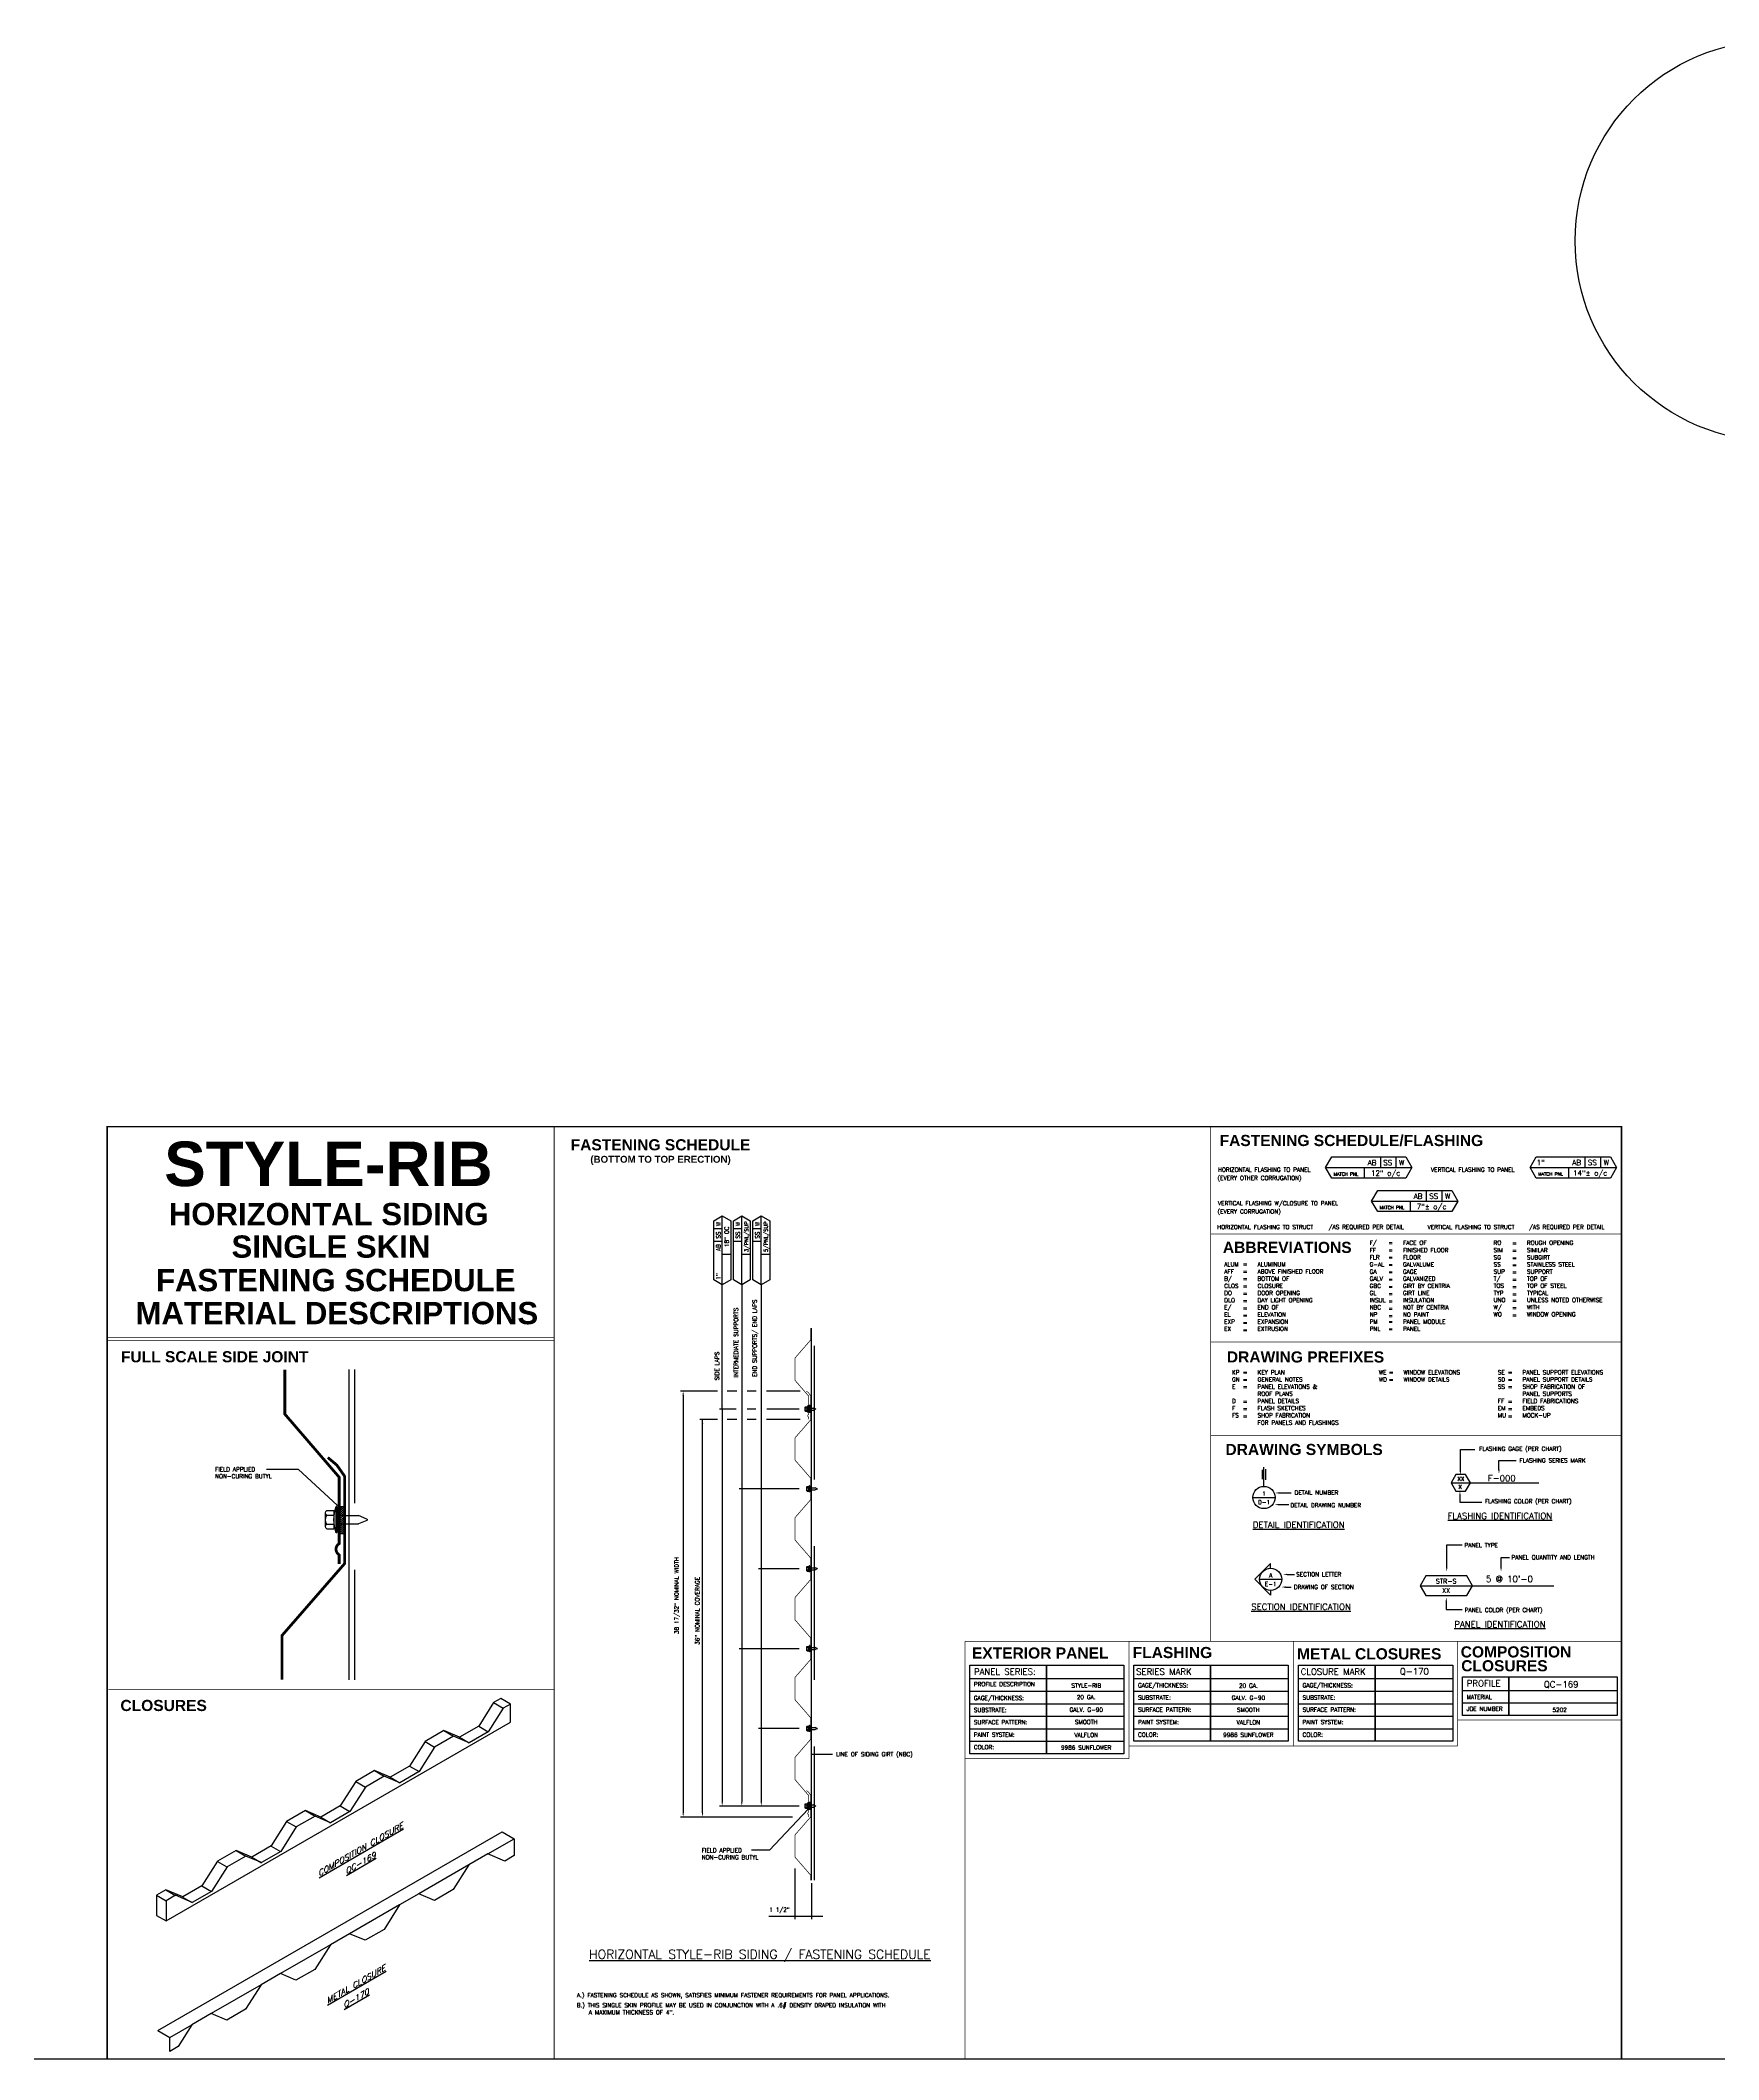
# Model space of a CAD drawing. Header units: inches. Extents: x 0 to 10293, y 0 to 4182.
# Drawn here: x 438 to 588.7, y -0.1 to 181.3 of the extents above; entities that cross this region are included whole.
import ezdxf
from ezdxf.enums import TextEntityAlignment as Align

# ---------------------------------------------------------------- set-up
doc = ezdxf.new("R2010")
doc.units = ezdxf.units.IN
doc.header["$LTSCALE"] = 48
doc.header["$MEASUREMENT"] = 0
doc.linetypes.add('HIDDEN', pattern=[0.375, 0.25, -0.125])
doc.linetypes.add('HIDDEN2', pattern=[0.1875, 0.125, -0.0625])
doc.layers.add('FAST', color=1, linetype='Continuous')
doc.styles.add('COMPLEX', font='complex')
doc.styles.add('LEROY', font='simplex.shx', dxfattribs={"height": 0.375})
doc.styles.add('SIMPLEX', font='SIMPLEX.SHX')
doc.styles.add('TITLE', font='sasb____.pfb', dxfattribs={"height": 2})
doc.dimstyles.new('CENTRIA', dxfattribs={"dimscale": 4, "dimtxt": 0.09375, "dimasz": 0.0938, "dimexe": 0.18, "dimexo": 0.0625, "dimgap": 0.0625, "dimtad": 3, "dimdec": 4, "dimzin": 1, "dimdsep": 46, "dimlunit": 4, "dimtxsty": 'SIMPLEX', "dimcen": 0.09, "dimclrt": 2, "dimadec": 0, "dimazin": 0, "dimtfac": 1, "dimtdec": 4, "dimtmove": 0, "dimatfit": 3, "dimfxl": 0, "dimtolj": 1, "dimtzin": 0, "dimarcsym": 0})

# ---------------------------------------------------------------- blocks, each defined once
blk = doc.blocks.new('AHW-6')
at = {"layer": 'FAST'}
for p, q in [((-0.275, 0.153), (-0.275, -0.153)), ((-0.246, 0.204), (-0.085, 0.204)), ((-0.246, 0.102), (-0.085, 0.102)), ((-0.246, -0.102), (-0.085, -0.102)), ((-0.246, -0.205), (-0.085, -0.205))]:
    blk.add_line(p, q, dxfattribs=at)
at = {"layer": 'FAST', "linetype": 'Continuous'}
for p, q in [((-0.085, -0.205), (-0.085, 0.204)), ((-0.037, 0.295), (-0.037, -0.295)), ((-0.016, 0.295), (-0.037, 0.295)), ((-0.016, 0.295), (-0.016, -0.295)), ((0, 0.276), (-0.016, 0.276)), ((0, 0.276), (0, -0.276)), ((-0.016, -0.295), (-0.037, -0.295)), ((0, -0.276), (-0.016, -0.276))]:
    blk.add_line(p, q, dxfattribs=at)
at = {"layer": 'FAST', "linetype": 'HIDDEN2'}
for p, q in [((0, 0.092), (0.468, 0.092)), ((0.655, 0.015), (0.468, 0.092)), ((0, -0.093), (0.468, -0.093)), ((0.655, -0.015), (0.468, -0.093))]:
    blk.add_line(p, q, dxfattribs=at)
at = {"layer": 'FAST'}
for centre, radius, start, end in [((-0.214, 0.153), 0.0604, 122.1802, 237.8198), ((-0.075, 0), 0.199, 149.1274, 210.8726), ((0.847, 0), 0.931, 161.5122, 198.4878), ((-0.214, -0.153), 0.0604, 122.1802, 237.8198)]:
    blk.add_arc(centre, radius, start, end, dxfattribs=at)
at = {"layer": 'FAST', "linetype": 'HIDDEN2'}
blk.add_arc((0.649, 0), 0.016, 292.5, 67.5, dxfattribs=at)
blk = doc.blocks.new('PNL_AT')
for p, q in [((0, -0.31), (13.85, -0.31)), ((0, -8.28), (0, -0.31)), ((0, -1.53), (13.85, -1.53)), ((6.86, -0.31), (6.86, -8.28)), ((6.89, -0.31), (6.89, -8.28)), ((13.85, -0.31), (13.85, -8.28)), ((0, -2.65), (13.85, -2.65)), ((0, -3.78), (13.85, -3.78)), ((0, -4.9), (13.85, -4.9)), ((0, -6.03), (13.85, -6.03)), ((0, -7.15), (13.85, -7.15)), ((13.85, -8.28), (0, -8.28))]:
    blk.add_line(p, q)
at = {"style": 'LEROY'}
for s, height, p in [('PANEL SERIES:', 0.5625, (0.38, -1.19)), ('GAGE/THICKNESS:', 0.375, (0.37, -3.45)), ('PROFILE DESCRIPTION', 0.375, (0.37, -2.21)), ('SUBSTRATE:', 0.375, (0.37, -4.54)), ('SURFACE PATTERN:', 0.375, (0.37, -5.63)), ('PAINT SYSTEM:', 0.375, (0.37, -6.75)), ('COLOR:', 0.375, (0.37, -7.87))]:
    blk.add_text(s, height=height, dxfattribs=at).set_placement(p)
for tag, height, p in [('PANEL_SERIES', 0.562, (10.49, -1.25)), ('GAGE_THICKNESS', 0.375, (10.46, -3.38)), ('PROFILE', 0.375, (10.46, -2.34)), ('SUBSTRATE', 0.375, (10.46, -4.51)), ('PATTERN', 0.375, (10.46, -5.62)), ('PAINT', 0.375, (10.46, -6.78)), ('COLOR', 0.375, (10.46, -7.91))]:
    blk.add_attdef(tag, text='', height=height, dxfattribs=at).set_placement(p, align=Align.CENTER)
blk = doc.blocks.new('DET')
blk.add_line((-0.25, 0), (0.25, 0))
blk.add_circle((0, 0), 0.25)
at = {"style": 'COMPLEX'}
for tag, p in [('DT', (0.002, 0.041)), ('DWG', (0.002, -0.154))]:
    blk.add_attdef(tag, text='', height=0.125, dxfattribs=at).set_placement(p, align=Align.CENTER)
blk = doc.blocks.new('TEST1')
blk.add_line((-4.69, 0), (7.32, 0))
blk.add_lwpolyline([(-4.18, 0.88), (-4.69, 0), (-4.18, -0.88), (-0.51, -0.88), (0, 0), (-0.51, 0.88)], close=True)
at = {"style": 'LEROY'}
for tag, p in [('PROFILE', (-2.35, 0.19)), ('COLOR', (-2.35, -0.65))]:
    blk.add_attdef(tag, text='', height=0.422, dxfattribs=at).set_placement(p, align=Align.CENTER)

msp = doc.modelspace()

# ---------------------------------------------------------------- hatches: boundary and pattern name
h = msp.add_hatch()
h.set_pattern_fill('ANSI31', color=256, scale=0.625, angle=90, style=0)
h.set_pattern_definition([(45, (427.48731, -14.72108), (0.05524272, -0.05524272), [])])
h.paths.add_polyline_path([(507.17411, 58.28646), (507.17411, 58.06497), (506.98661, 58.06497), (506.98661, 58.28646)])
h.paths.add_polyline_path([(507.17411, 58.47146), (507.17411, 58.28646), (506.98661, 58.28646), (506.98661, 58.47146)])
h.paths.add_polyline_path([(507.17411, 58.68438), (507.17411, 58.47146), (506.98661, 58.47146), (506.98661, 58.68438)])
h = msp.add_hatch()
h.set_pattern_fill('ANSI31', color=256, angle=90, style=0)
h.set_pattern_definition([(45, (402.65867, 23.92832), (0.08838835, -0.08838835), [])])
h.paths.add_polyline_path([(464.82949, 48.06974), (465.32949, 48.06974), (465.32949, 48.80974), (464.82949, 48.80974)])
h.paths.add_polyline_path([(465.32949, 48.06974), (464.82949, 48.06974), (464.82949, 47.17745), (465.32949, 47.17745)])
h.paths.add_polyline_path([(464.82949, 48.80974), (465.32949, 48.80974), (465.32949, 49.59862), (464.82949, 49.59862)])
h = msp.add_hatch()
h.set_pattern_fill('ANSI31', color=256, scale=0.625, angle=90, style=0)
h.set_pattern_definition([(45, (427.49039, -50.38071), (0.05524272, -0.05524272), [])])
h.paths.add_polyline_path([(506.9897, 22.62683), (506.9897, 22.40535), (507.1772, 22.40535), (507.1772, 22.62683)])
h.paths.add_polyline_path([(507.1772, 22.62683), (507.1772, 22.81183), (506.9897, 22.81183), (506.9897, 22.62683)])
h.paths.add_polyline_path([(506.9897, 22.81183), (507.1772, 22.81183), (507.1772, 23.02476), (506.9897, 23.02476)])

# ---------------------------------------------------------------- linework, layer by layer
for p, q in [((553.42999, 80.07243), (561.1783, 80.07243)), ((556.88214, 80.07243), (556.88214, 79.12243)), ((558.3441, 81.02243), (558.3441, 80.07243)), ((559.73644, 81.02243), (559.73644, 80.07243)), ((571.80165, 80.07923), (579.54996, 80.07923)), ((575.25379, 80.07923), (575.25379, 79.12923)), ((576.71576, 81.02923), (576.71576, 80.07923)), ((578.1081, 81.02923), (578.1081, 80.07923)), ((562.47046, 78.01307), (562.47046, 77.06307)), ((563.8628, 78.01307), (563.8628, 77.06307)), ((557.55635, 77.06307), (565.30466, 77.06307)), ((561.0085, 77.06307), (561.0085, 76.11307)), ((498.47579, 74.58741), (499.23579, 74.58741)), ((499.23579, 69.54225), (499.23579, 75.7409)), ((500.23411, 74.58741), (500.99411, 74.58741)), ((500.99411, 69.54225), (500.99411, 75.7409)), ((501.98411, 74.58741), (502.74411, 74.58741)), ((502.74411, 69.54225), (502.74411, 75.7409)), ((498.47579, 73.47353), (499.23579, 73.47353)), ((500.23411, 73.47353), (500.99411, 73.47353)), ((501.98411, 73.47353), (502.74411, 73.47353)), ((499.23579, 72.30397), (499.99579, 72.30397)), ((500.99411, 72.30397), (501.75411, 72.30397)), ((502.74411, 72.30397), (503.50411, 72.30397)), ((500.99411, 69.54225), (500.99411, 23.08927)), ((502.74411, 69.54225), (502.74411, 23.08927)), ((498.81319, 59.99316), (495.47728, 59.99316)), ((500.54932, 59.99316), (499.68769, 59.99316)), ((502.2726, 59.99316), (501.48812, 59.99316)), ((506.23443, 59.99316), (503.21139, 59.99316)), ((495.72728, 59.61816), (495.72728, 22.09934)), ((500.48502, 58.37893), (498.98579, 58.37893)), ((499.23579, 58.37893), (499.23579, 23.08927)), ((502.25974, 58.37893), (501.48812, 58.37893)), ((506.13349, 58.37893), (503.23711, 58.37893)), ((507.17411, 58.68438), (506.98661, 58.68438)), ((507.17411, 58.06497), (506.98661, 58.06497)), ((498.81319, 57.44586), (497.2202, 57.44586)), ((497.4702, 22.09934), (497.4702, 57.44586)), ((500.54932, 57.44586), (499.68769, 57.44586)), ((502.2726, 57.44586), (501.48812, 57.44586)), ((506.23443, 57.44586), (503.21139, 57.44586)), ((547.75127, 52.08408), (547.75127, 52.9328)), ((547.88713, 51.43495), (547.88713, 53.17044)), ((548.05695, 52.01618), (548.05695, 52.96675)), ((506.13349, 51.20276), (500.74411, 51.20276)), ((564.69403, 51.75724), (572.58098, 51.75724)), ((465.32949, 49.59862), (464.82949, 49.59862)), ((465.32949, 47.17745), (464.82949, 47.17745)), ((506.13349, 44.02659), (502.50243, 44.02659)), ((547.07583, 43.08369), (548.49004, 44.4979)), ((548.49004, 44.08369), (548.49004, 44.4979)), ((547.07583, 43.08369), (548.49004, 41.66948)), ((548.49004, 42.08369), (548.49004, 41.66948)), ((506.13349, 36.85043), (500.74411, 36.85043)), ((543.06987, 35.37803), (543.06987, 28.53575)), ((543.10187, 35.37803), (543.10187, 28.53575)), ((557.85231, 35.37803), (557.85231, 28.53575)), ((557.88431, 35.37803), (557.88431, 28.53575)), ((536.21052, 34.16075), (550.06298, 34.16075)), ((536.21052, 33.03575), (550.06298, 33.03575)), ((550.99296, 34.16075), (564.84542, 34.16075)), ((550.99296, 33.03575), (564.84542, 33.03575)), ((565.72384, 33.10824), (579.61477, 33.10824)), ((569.83813, 34.32552), (569.83813, 30.85824)), ((569.87013, 34.32552), (569.87013, 30.85824)), ((478.69818, 32.0066), (479.56421, 31.5066)), ((536.21052, 31.91075), (550.06298, 31.91075)), ((550.99296, 31.91075), (564.84542, 31.91075)), ((565.72384, 31.98324), (579.61477, 31.98324)), ((474.235, 29.49161), (475.10103, 28.99161)), ((477.3618, 29.89687), (478.22783, 29.39687)), ((506.13349, 29.67426), (502.50243, 29.67426)), ((536.21052, 30.78575), (550.06298, 30.78575)), ((536.21052, 29.66075), (550.06298, 29.66075)), ((550.99296, 30.78575), (564.84542, 30.78575)), ((550.99296, 29.66075), (564.84542, 29.66075)), ((472.54181, 28.51405), (473.40783, 28.01405)), ((475.62975, 28.89687), (476.49578, 28.39687)), ((468.02026, 25.90353), (468.88629, 25.40353)), ((471.14706, 26.30879), (472.01309, 25.80879)), ((466.32707, 24.92597), (467.19309, 24.42597)), ((469.41501, 25.30879), (470.28103, 24.80879)), ((461.80552, 22.31545), (462.67155, 21.81545)), ((464.93232, 22.72071), (465.79834, 22.22071)), ((506.13349, 22.71427), (498.98579, 22.71427)), ((507.1772, 23.02476), (506.9897, 23.02476)), ((507.1772, 22.40535), (506.9897, 22.40535)), ((448.54613, 2.55243), (479.47497, 20.4092)), ((460.11232, 21.33788), (460.97835, 20.83788)), ((463.20027, 21.72071), (464.06629, 21.22071)), ((479.47497, 20.4092), (480.5575, 19.7842)), ((505.54902, 21.72434), (495.47728, 21.72434)), ((455.58456, 18.71753), (456.45058, 18.21753)), ((458.71136, 19.12279), (459.57738, 18.62279)), ((453.89136, 17.73997), (454.75739, 17.23997)), ((456.97931, 18.12279), (457.84533, 17.62279)), ((476.47066, 17.42466), (471.98797, 14.83658)), ((505.76988, 17.10301), (505.76988, 12.55711)), ((448.41599, 14.70866), (449.28202, 14.20866)), ((449.25789, 15.18849), (450.12392, 14.68849)), ((450.77327, 14.53973), (451.63929, 14.03973)), ((452.49662, 15.53471), (453.36264, 15.03471)), ((507.26363, 15.79983), (507.26363, 12.55711)), ((470.25592, 13.83658), (465.77323, 11.2485)), ((507.26363, 12.80711), (503.43184, 12.80711)), ((508.28288, 12.80711), (507.26363, 12.80711)), ((464.04118, 10.2485), (459.55849, 7.66042)), ((457.82644, 6.66042), (453.34375, 4.07233)), ((448.54613, 2.55243), (449.62867, 1.92743)), ((449.62867, 1.92743), (451.6117, 3.07233))]:
    msp.add_line(p, q)
at = {"linetype": 'Continuous'}
for p, q in [((507.26363, 16.04983), (507.26363, 65.63167)), ((465.70449, 61.92738), (465.70449, 34.05754)), ((565.52649, 52.81961), (565.52649, 54.74418)), ((565.52649, 54.74418), (566.84112, 54.74418)), ((568.99566, 53.75865), (570.5294, 53.75865)), ((568.99566, 52.92911), (568.99566, 53.75865)), ((549.2603, 50.84234), (550.34575, 50.84234)), ((549.21312, 49.78993), (550.12874, 49.78993)), ((565.48997, 50.64606), (565.48997, 49.99902)), ((565.48997, 49.99902), (567.46192, 49.99902)), ((564.30234, 46.17916), (565.68828, 46.17916)), ((564.30234, 44.13413), (564.30234, 46.17916)), ((569.18407, 44.14154), (569.18407, 45.03334)), ((569.18407, 45.03334), (569.94741, 45.03334)), ((549.82467, 42.38859), (550.33921, 42.38859)), ((549.967, 43.52668), (550.62386, 43.52668)), ((564.26275, 41.07796), (564.26275, 40.38429)), ((564.26275, 40.38429), (565.70148, 40.38429))]:
    msp.add_line(p, q, dxfattribs=at)
at = {"linetype": 'HIDDEN'}
for p, q in [((507.51363, 16.04983), (507.51363, 65.63167)), ((466.20449, 61.92738), (466.20449, 34.05754))]:
    msp.add_line(p, q, dxfattribs=at)
for points, const_width in [([(444, 0), (444, 83.752), (580, 83.752), (580, 0)], 0.128), ([(484.1414, 83.752), (484.1414, 0)], 0.0625), ([(543.11351, 83.752), (543.11351, 37.51193)], 0.0625), ([(543.11351, 74.0917), (580, 74.0917)], 0.0625), ([(506.9897, 57.44586), (506.9897, 57.65053), (506.96446, 57.66977), (506.94349, 57.69748), (506.92926, 57.72594), (506.92027, 57.75889), (506.92027, 57.79558), (506.92776, 57.82628), (506.94349, 57.85699), (506.96147, 57.8802), (506.9897, 57.90207), (506.9897, 59.55241), (505.76988, 60.96201), (505.76988, 62.96201), (507.16988, 64.57253), (507.16988, 65.63167)], 0.0625), ([(484.1414, 64.82755), (444, 64.82755)], 0.0625), ([(484.1414, 64.51512), (444, 64.51512)], 0.0625), ([(543.11351, 64.39817), (580, 64.39817)], 0.0625), ([(464.82949, 44.45978), (464.82949, 45.27847), (464.72855, 45.35545), (464.64465, 45.46628), (464.58772, 45.5801), (464.55177, 45.7119), (464.55177, 45.85868), (464.58173, 45.98149), (464.64465, 46.10431), (464.71656, 46.19716), (464.82949, 46.28464), (464.82949, 52.25814), (459.95022, 57.92738), (459.95022, 61.92738)], 0.25), ([(506.9897, 21.72434), (506.9897, 21.92901), (506.96446, 21.94825), (506.94349, 21.97596), (506.92926, 22.00442), (506.92027, 22.03737), (506.92027, 22.07406), (506.92776, 22.10477), (506.94349, 22.13547), (506.96147, 22.15868), (506.9897, 22.18055), (506.9897, 23.67393), (505.76988, 25.09124), (505.76988, 27.09124), (507.16988, 28.70175), (507.16988, 30.65689), (505.76988, 32.2674), (505.76988, 34.2674), (507.16988, 35.87792), (507.16988, 37.83305), (505.76988, 39.44357), (505.76988, 41.44357), (507.16988, 43.05408), (507.16988, 45.00922), (505.76988, 46.61973), (505.76988, 48.61973), (507.16988, 50.23025), (507.16988, 52.18538), (505.76988, 53.7959), (505.76988, 55.78585), (507.1772, 57.40204), (507.1772, 59.57121), (507.00142, 59.82224), (506.79773, 59.99316)], 0.0625), ([(543.11351, 55.99538), (580, 55.99538)], 0.0625), ([(459.70022, 34.05754), (459.70022, 38.03744), (465.32949, 44.50222), (465.32949, 52.33682), (464.62639, 53.34095), (463.8116, 54.02464)], 0.25), ([(521.02788, 37.51193), (580, 37.51193)], 0.0625), ([(521.02788, 37.51193), (521.02788, 0)], 0.0625), ([(535.77907, 37.51193), (535.77907, 26.97325)], 0.0625), ([(550.53026, 37.51193), (550.53026, 28.09825)], 0.0625), ([(565.2924, 37.51193), (565.2924, 28.09825)], 0.0625), ([(484.1414, 33.18861), (444.11143, 33.18861)], 0.0625), ([(565.27736, 30.44736), (580.02328, 30.44736)], 0.0625), ([(535.77907, 28.09825), (550.56577, 28.09825)], 0.0625), ([(550.56151, 28.09825), (565.2924, 28.09825)], 0.0625), ([(521.02788, 26.97325), (535.77907, 26.97325)], 0.0625), ([(507.16988, 16.04983), (507.16988, 16.51829), (505.76988, 18.1288), (505.76988, 20.11875), (507.1772, 21.73495), (507.1772, 23.6936), (507.00142, 23.94463), (506.79773, 24.11555)], 0.0625), ([(580, 0), (444, 0)], 0.128)]:
    msp.add_lwpolyline(points, dxfattribs=dict(const_width=const_width))
for points in [[(561.1783, 80.07243), (560.62982, 79.12243), (553.97847, 79.12243), (553.42999, 80.07243), (553.97847, 81.02243), (560.62982, 81.02243)], [(579.54996, 80.07923), (579.00147, 79.12923), (572.35013, 79.12923), (571.80165, 80.07923), (572.35013, 81.02923), (579.00147, 81.02923)], [(565.30466, 77.06307), (564.75618, 76.11307), (558.10483, 76.11307), (557.55635, 77.06307), (558.10483, 78.01307), (564.75618, 78.01307)], [(499.23579, 75.7409), (499.99579, 75.30211), (499.99579, 69.98103), (499.23579, 69.54225), (498.47579, 69.98103), (498.47579, 75.30211)], [(500.99411, 75.7409), (501.75411, 75.30211), (501.75411, 69.98103), (500.99411, 69.54225), (500.23411, 69.98103), (500.23411, 75.30211)], [(502.74411, 75.7409), (503.50411, 75.30211), (503.50411, 69.98103), (502.74411, 69.54225), (501.98411, 69.98103), (501.98411, 75.30211)], [(565.12704, 52.50724), (564.69403, 51.75724), (565.12704, 51.00724), (565.99307, 51.00724), (566.42608, 51.75724), (565.99307, 52.50724)], [(550.06298, 28.53575), (536.21052, 28.53575), (536.21052, 35.37803), (550.06298, 35.37803)], [(564.84542, 28.53575), (550.99296, 28.53575), (550.99296, 35.37803), (564.84542, 35.37803)], [(565.72384, 30.85824), (565.72384, 34.32552), (579.61477, 34.32552), (579.61477, 30.85824)], [(448.41599, 14.70866), (448.41599, 12.89633), (449.28202, 12.39633), (480.21086, 30.2531), (480.21086, 31.87995), (479.34483, 32.37995), (478.69818, 32.0066), (477.3618, 29.89687), (475.62975, 28.89687), (474.235, 29.49161), (472.54181, 28.51405), (471.14706, 26.30879), (469.41501, 25.30879), (468.02026, 25.90353), (466.32707, 24.92597), (464.93232, 22.72071), (463.20027, 21.72071), (461.80552, 22.31545), (460.11232, 21.33788), (458.71758, 19.13262), (456.98553, 18.13262), (455.59078, 18.72737), (453.89758, 17.7498), (452.50284, 15.54454), (450.77949, 14.54957), (449.26411, 15.19832)]]:
    msp.add_lwpolyline(points, close=True)
for points in [[(480.21086, 31.87995), (479.56421, 31.5066), (478.22783, 29.39687), (476.49578, 28.39687), (475.10103, 28.99161), (473.40783, 28.01405), (472.01309, 25.80879), (470.28103, 24.80879), (468.88629, 25.40353), (467.19309, 24.42597), (465.79834, 22.22071), (464.06629, 21.22071), (462.67155, 21.81545), (460.97835, 20.83788), (459.5836, 18.63262), (457.85155, 17.63262), (456.4568, 18.22737), (454.76361, 17.2498), (453.36886, 15.04454), (451.64551, 14.04957), (450.13014, 14.69832), (449.28202, 14.20866), (449.28202, 12.39633)], [(478.19401, 18.41964), (480.5575, 19.7842), (480.5575, 18.26054), (479.70938, 17.77088), (478.19401, 18.41964), (476.47066, 17.42466), (475.07592, 15.21941), (473.38272, 14.24184), (471.98797, 14.83658), (470.25592, 13.83658), (468.86117, 11.63132), (467.16798, 10.65376), (465.77323, 11.2485), (464.04118, 10.2485), (462.64643, 8.04324), (460.95324, 7.06567), (459.55849, 7.66042), (457.82644, 6.66042), (456.43169, 4.45516), (454.7385, 3.47759), (453.34375, 4.07233), (451.6117, 3.07233), (450.36337, 1.10161), (449.62867, 0.67743), (449.62867, 1.92743)]]:
    msp.add_lwpolyline(points)
at = {"linetype": 'Continuous'}
msp.add_circle((593.84919, 163.31725), 18.0144, dxfattribs=at)
for points in [[(495.66478, 59.61816), (495.78978, 59.61816), (495.72728, 59.99316)], [(497.4077, 57.07086), (497.5327, 57.07086), (497.4702, 57.44586)], [(500.93161, 51.57776), (501.05661, 51.57776), (500.99411, 51.20276)], [(502.68161, 51.57776), (502.80661, 51.57776), (502.74411, 51.20276)], [(502.68161, 44.40159), (502.80661, 44.40159), (502.74411, 44.02659)], [(500.93161, 37.22543), (501.05661, 37.22543), (500.99411, 36.85043)], [(502.68161, 37.22543), (502.80661, 37.22543), (502.74411, 36.85043)], [(502.68161, 30.04926), (502.80661, 30.04926), (502.74411, 29.67426)], [(495.66478, 22.09934), (495.78978, 22.09934), (495.72728, 21.72434)], [(497.4077, 22.09934), (497.5327, 22.09934), (497.4702, 21.72434)], [(499.17329, 23.08927), (499.29829, 23.08927), (499.23579, 22.71427)], [(500.93161, 23.08927), (501.05661, 23.08927), (500.99411, 22.71427)], [(502.68161, 23.08927), (502.80661, 23.08927), (502.74411, 22.71427)], [(505.39488, 12.74461), (505.39488, 12.86961), (505.76988, 12.80711)], [(507.63863, 12.74461), (507.63863, 12.86961), (507.26363, 12.80711)]]:
    msp.add_solid(points)
for points in [[(565.58899, 52.81961), (565.46399, 52.81961), (565.52649, 52.44461)], [(569.05816, 52.92911), (568.93316, 52.92911), (568.99566, 52.55411)], [(549.2603, 50.77984), (549.2603, 50.90484), (548.8853, 50.84234)], [(565.42747, 50.64606), (565.55247, 50.64606), (565.48997, 51.02106)], [(549.21312, 49.72743), (549.21312, 49.85243), (548.83812, 49.78993)], [(549.967, 43.46418), (549.967, 43.58918), (549.592, 43.52668)], [(564.36484, 44.13413), (564.23984, 44.13413), (564.30234, 43.75913)], [(569.24657, 44.14154), (569.12157, 44.14154), (569.18407, 43.76654)], [(549.82467, 42.32609), (549.82467, 42.45109), (549.44967, 42.38859)], [(564.20025, 41.07796), (564.32525, 41.07796), (564.26275, 41.45296)]]:
    msp.add_solid(points, dxfattribs=at)
at = {"layer": 'Defpoints'}
msp.add_line((0, 0), (10200, 0), dxfattribs=at)

# ---------------------------------------------------------------- block references
at = {"xscale": -1, "rotation": 180}
for p in [(506.95463, 58.37893), (507.10373, 51.20778), (507.10373, 44.03162), (507.10373, 36.85545), (507.10373, 29.67929), (506.95664, 22.7193)]:
    msp.add_blockref('AHW-6', p, dxfattribs=at)
ref = msp.add_blockref('DET', (547.88713, 50.43495), dxfattribs=dict(xscale=4, yscale=4, zscale=4))
ref.add_attrib('DT', '1', dxfattribs={"height": 0.375, "style": 'LEROY'}).set_placement((547.89671, 50.59831), align=Align.CENTER)
ref.add_attrib('DWG', 'D-1', dxfattribs={"height": 0.375, "style": 'LEROY'}).set_placement((547.89671, 49.82086), align=Align.CENTER)
at = {"xscale": -4, "yscale": 4, "zscale": 4, "rotation": 180}
msp.add_blockref('AHW-6', (464.69724, 48.43962), dxfattribs=at)
ref = msp.add_blockref('DET', (548.49004, 43.08369), dxfattribs=dict(xscale=4, yscale=4, zscale=4))
ref.add_attrib('DT', 'A', dxfattribs={"height": 0.375, "style": 'LEROY'}).set_placement((548.49963, 43.24705), align=Align.CENTER)
ref.add_attrib('DWG', 'E-1', dxfattribs={"height": 0.375, "style": 'LEROY'}).set_placement((548.49963, 42.46959), align=Align.CENTER)
for name, p, values in [('TEST1', (566.60488, 42.50967), {'PROFILE': 'STR-S', 'COLOR': 'XX'}), ('PNL_AT', (521.46482, 35.69053), {'PROFILE': 'STYLE-RIB', 'GAGE_THICKNESS': '20 GA.', 'SUBSTRATE': 'GALV. G-90', 'PATTERN': 'SMOOTH', 'PAINT': 'VALFLON', 'COLOR': '9986 SUNFLOWER'})]:
    msp.add_blockref(name, p).add_auto_attribs(values)

# ---------------------------------------------------------------- texts
for s, height, style, p in [('STYLE-RIB', 4, 'TITLE', (449.12469, 78.40763)), ('HORIZONTAL FLASHING TO PANEL', 0.375, 'LEROY', (543.76241, 79.69016)), ('VERTICAL FLASHING TO PANEL', 0.375, 'LEROY', (562.89432, 79.69016)), ('1"', 0.46875, 'LEROY', (572.37914, 80.28526)), ('(EVERY OTHER CORRUGATION)', 0.375, 'LEROY', (543.72524, 78.94711)), ('HORIZONTAL SIDING', 2, 'TITLE', (449.53446, 74.89699)), ('VERTICAL FLASHING W/CLOSURE TO PANEL', 0.375, 'LEROY', (543.76241, 76.6808)), ('(EVERY CORRUGATION)', 0.375, 'LEROY', (543.72524, 75.93775)), ('HORIZONTAL FLASHING TO STRUCT', 0.375, 'LEROY', (543.69178, 74.53742)), ('/AS REQUIRED PER DETAIL', 0.375, 'LEROY', (553.68647, 74.54764)), ('VERTICAL FLASHING TO STRUCT', 0.375, 'LEROY', (562.57644, 74.53742)), ('/AS REQUIRED PER DETAIL', 0.375, 'LEROY', (571.69231, 74.54764)), ('SINGLE SKIN', 2, 'TITLE', (455.16581, 71.97441)), ('F/', 0.375, 'LEROY', (557.37955, 73.12448)), ('FF', 0.375, 'LEROY', (557.37955, 72.46823)), ('      =', 0.375, 'LEROY', (557.37955, 73.12448)), ('      =', 0.375, 'LEROY', (557.37955, 72.46823)), ('FACE OF', 0.375, 'LEROY', (560.37258, 73.12448)), ('FINISHED FLOOR', 0.375, 'LEROY', (560.37258, 72.46823)), ('SIM', 0.375, 'LEROY', (568.51275, 72.46823)), ('RO', 0.375, 'LEROY', (568.51275, 73.12448)), ('      =', 0.375, 'LEROY', (568.51275, 73.0843)), ('      =', 0.375, 'LEROY', (568.51275, 72.42805)), ('SIMILAR', 0.375, 'LEROY', (571.50577, 72.46823)), ('ROUGH OPENING', 0.375, 'LEROY', (571.50577, 73.12448)), ('FASTENING SCHEDULE', 2, 'TITLE', (448.38267, 68.96376)), ('ALUM', 0.375, 'LEROY', (544.31945, 71.19591)), ('AFF', 0.375, 'LEROY', (544.31945, 70.55305)), ('      =', 0.375, 'LEROY', (544.31945, 71.19591)), ('      =', 0.375, 'LEROY', (544.31945, 70.53966)), ('ALUMINUM', 0.375, 'LEROY', (547.31248, 71.19591)), ('ABOVE FINISHED FLOOR', 0.375, 'LEROY', (547.31248, 70.55305)), ('G-AL', 0.375, 'LEROY', (557.37955, 71.18252)), ('GA', 0.375, 'LEROY', (557.37955, 70.53966)), ('FLR', 0.375, 'LEROY', (557.37955, 71.82537)), ('      =', 0.375, 'LEROY', (557.37955, 71.81198)), ('      =', 0.375, 'LEROY', (557.37955, 71.15573)), ('GALVALUME', 0.375, 'LEROY', (560.37258, 71.18252)), ('GAGE', 0.375, 'LEROY', (560.37258, 70.53966)), ('FLOOR', 0.375, 'LEROY', (560.37258, 71.82537)), ('SG', 0.375, 'LEROY', (568.51275, 71.81198)), ('SS', 0.375, 'LEROY', (568.51275, 71.18252)), ('SUP', 0.375, 'LEROY', (568.51275, 70.53966)), ('      =', 0.375, 'LEROY', (568.51275, 71.75841)), ('      =', 0.375, 'LEROY', (568.51275, 71.12894)), ('SUBGIRT', 0.375, 'LEROY', (571.50577, 71.81198)), ('STAINLESS STEEL', 0.375, 'LEROY', (571.50577, 71.18252)), ('SUPPORT', 0.375, 'LEROY', (571.50577, 70.53966)), ('CLOS', 0.375, 'LEROY', (544.31945, 69.25394)), ('B/', 0.375, 'LEROY', (544.31945, 69.91019)), ('DO', 0.375, 'LEROY', (544.31945, 68.61109)), ('      =', 0.375, 'LEROY', (544.31945, 69.88341)), ('      =', 0.375, 'LEROY', (544.31945, 69.22716)), ('CLOSURE', 0.375, 'LEROY', (547.31248, 69.25394)), ('BOTTOM OF', 0.375, 'LEROY', (547.31248, 69.91019)), ('DOOR OPENING', 0.375, 'LEROY', (547.31248, 68.61109)), ('GALV', 0.375, 'LEROY', (557.37955, 69.8968)), ('GBC', 0.375, 'LEROY', (557.37955, 69.25394)), ('GL', 0.375, 'LEROY', (557.37955, 68.61109)), ('      =', 0.375, 'LEROY', (557.37955, 70.49948)), ('      =', 0.375, 'LEROY', (557.37955, 69.84323)), ('      =', 0.375, 'LEROY', (557.37955, 69.18698)), ('GALVANIZED', 0.375, 'LEROY', (560.37258, 69.8968)), ('GIRT BY CENTRIA', 0.375, 'LEROY', (560.37258, 69.25394)), ('GIRT LINE', 0.375, 'LEROY', (560.37258, 68.61109)), ('T/', 0.375, 'LEROY', (568.51275, 69.91019)), ('TOS', 0.375, 'LEROY', (568.51275, 69.26734)), ('TYP', 0.375, 'LEROY', (568.51275, 68.62448)), ('      =', 0.375, 'LEROY', (568.51275, 70.48609)), ('      =', 0.375, 'LEROY', (568.51275, 69.82984)), ('      =', 0.375, 'LEROY', (568.51275, 69.17359)), ('TOP OF', 0.375, 'LEROY', (571.50577, 69.91019)), ('TOP OF STEEL', 0.375, 'LEROY', (571.50577, 69.26734)), ('TYPICAL', 0.375, 'LEROY', (571.50577, 68.62448)), ('MATERIAL DESCRIPTIONS', 2, 'TITLE', (446.54448, 65.99891)), ('DLO', 0.375, 'LEROY', (544.31945, 67.96823)), ('E/', 0.375, 'LEROY', (544.31945, 67.32537)), ('      =', 0.375, 'LEROY', (544.31945, 68.57091)), ('      =', 0.375, 'LEROY', (544.31945, 67.91466)), ('      =', 0.375, 'LEROY', (544.31945, 67.25841)), ('DAY LIGHT OPENING', 0.375, 'LEROY', (547.31248, 67.96823)), ('END OF', 0.375, 'LEROY', (547.31248, 67.32537)), ('INSUL', 0.375, 'LEROY', (557.37955, 67.96823)), ('NBC', 0.375, 'LEROY', (557.37955, 67.32537)), ('      =', 0.375, 'LEROY', (557.37955, 68.53073)), ('      =', 0.375, 'LEROY', (557.37955, 67.87448)), ('      =', 0.375, 'LEROY', (557.37955, 67.21823)), ('INSULATION', 0.375, 'LEROY', (560.37258, 67.96823)), ('NOT BY CENTRIA', 0.375, 'LEROY', (560.37258, 67.32537)), ('W/', 0.375, 'LEROY', (568.51275, 67.33877)), ('UNO', 0.375, 'LEROY', (568.51275, 67.98162)), ('      =', 0.375, 'LEROY', (568.51275, 68.51734)), ('      =', 0.375, 'LEROY', (568.51275, 67.94144)), ('      =', 0.375, 'LEROY', (568.51275, 67.28519)), ('WITH', 0.375, 'LEROY', (571.50577, 67.33877)), ('UNLESS NOTED OTHERWISE', 0.375, 'LEROY', (571.50577, 67.98162)), ('EL', 0.375, 'LEROY', (544.31945, 66.68252)), ('EXP', 0.375, 'LEROY', (544.31945, 66.03966)), ('EX', 0.375, 'LEROY', (544.31945, 65.3968)), ('      =', 0.375, 'LEROY', (544.31945, 66.60216)), ('      =', 0.375, 'LEROY', (544.31945, 65.94591)), ('      =', 0.375, 'LEROY', (544.31945, 65.28966)), ('ELEVATION', 0.375, 'LEROY', (547.31248, 66.68252)), ('EXPANSION', 0.375, 'LEROY', (547.31248, 66.03966)), ('EXTRUSION', 0.375, 'LEROY', (547.31248, 65.3968)), ('NP', 0.375, 'LEROY', (557.37955, 66.68252)), ('PM', 0.375, 'LEROY', (557.37955, 66.03966)), ('PNL', 0.375, 'LEROY', (557.37955, 65.3968)), ('      =', 0.375, 'LEROY', (557.37955, 66.56198)), ('      =', 0.375, 'LEROY', (557.37955, 66.03966)), ('      =', 0.375, 'LEROY', (557.37955, 65.38341)), ('NO PAINT', 0.375, 'LEROY', (560.37258, 66.68252)), ('PANEL MODULE', 0.375, 'LEROY', (560.37258, 66.03966)), ('PANEL', 0.375, 'LEROY', (560.37258, 65.3968)), ('WO', 0.375, 'LEROY', (568.51275, 66.69591)), ('      =', 0.375, 'LEROY', (568.51275, 66.62894)), ('WINDOW OPENING', 0.375, 'LEROY', (571.50577, 66.69591)), ('KP', 0.375, 'LEROY', (545.01551, 61.48928)), ('      =', 0.375, 'LEROY', (544.31945, 61.48928)), ('KEY PLAN', 0.375, 'LEROY', (547.31248, 61.48928)), ('WE', 0.375, 'LEROY', (558.21278, 61.48928)), ('      =', 0.375, 'LEROY', (557.43483, 61.48928)), ('WINDOW ELEVATIONS', 0.375, 'LEROY', (560.42786, 61.48928)), ('SE', 0.375, 'LEROY', (568.89245, 61.48928)), ('      =', 0.375, 'LEROY', (568.1145, 61.48928)), ('PANEL SUPPORT ELEVATIONS', 0.375, 'LEROY', (571.10752, 61.48928)), ('GN', 0.375, 'LEROY', (545.01551, 60.84642)), ('E', 0.375, 'LEROY', (545.01551, 60.20356)), ('      =', 0.375, 'LEROY', (544.31945, 60.83303)), ('      =', 0.375, 'LEROY', (544.31945, 60.17678)), ('GENERAL NOTES', 0.375, 'LEROY', (547.31248, 60.84642)), ('PANEL ELEVATIONS &', 0.375, 'LEROY', (547.31248, 60.20356)), ('ROOF PLANS', 0.375, 'LEROY', (547.31248, 59.56071)), ('WD', 0.375, 'LEROY', (558.21278, 60.84642)), ('      =', 0.375, 'LEROY', (557.43483, 60.83303)), ('WINDOW DETAILS', 0.375, 'LEROY', (560.42786, 60.84642)), ('SD', 0.375, 'LEROY', (568.89245, 60.84642)), ('SS', 0.375, 'LEROY', (568.89245, 60.20356)), ('      =', 0.375, 'LEROY', (568.1145, 60.83303)), ('      =', 0.375, 'LEROY', (568.1145, 60.17678)), ('SHOP FABRICATION OF', 0.375, 'LEROY', (571.10752, 60.20356)), ('PANEL SUPPORT DETAILS', 0.375, 'LEROY', (571.10752, 60.84642)), ('PANEL SUPPORTS', 0.375, 'LEROY', (571.10752, 59.56071)), ('D', 0.375, 'LEROY', (545.01551, 58.91785)), ('F', 0.375, 'LEROY', (545.01551, 58.27499)), ('      =', 0.375, 'LEROY', (544.31945, 58.86428)), ('      =', 0.375, 'LEROY', (544.31945, 58.20803)), ('PANEL DETAILS', 0.375, 'LEROY', (547.31248, 58.91785)), ('FLASH SKETCHES', 0.375, 'LEROY', (547.31248, 58.27499)), ('FF', 0.375, 'LEROY', (568.89245, 58.91785)), ('EM', 0.375, 'LEROY', (568.89245, 58.27499)), ('      =', 0.375, 'LEROY', (568.1145, 58.86428)), ('      =', 0.375, 'LEROY', (568.1145, 58.20803)), ('FIELD FABRICATIONS', 0.375, 'LEROY', (571.10752, 58.91785)), ('EMBEDS', 0.375, 'LEROY', (571.10752, 58.27499)), ('FS', 0.375, 'LEROY', (545.01551, 57.63214)), ('      =', 0.375, 'LEROY', (544.31945, 57.55178)), ('SHOP FABRICATION', 0.375, 'LEROY', (547.31248, 57.63214)), ('FOR PANELS AND FLASHINGS', 0.375, 'LEROY', (547.31248, 56.97589)), ('MU', 0.375, 'LEROY', (568.89245, 57.63214)), ('      =', 0.375, 'LEROY', (568.1145, 57.55178)), ('MOCK-UP', 0.375, 'LEROY', (571.10752, 57.63214)), ('FLASHING GAGE (PER CHART)', 0.375, 'LEROY', (567.22631, 54.61991)), ('FLASHING SERIES MARK', 0.375, 'LEROY', (570.83965, 53.57088)), ('DETAIL NUMBER', 0.375, 'LEROY', (550.64111, 50.68882)), ('F-000', 0.5625, 'LEROY', (567.99196, 51.88796)), ('DETAIL DRAWING NUMBER', 0.375, 'LEROY', (550.26148, 49.55003)), ('FLASHING COLOR (PER CHART)', 0.375, 'LEROY', (567.73756, 49.91329)), ('PANEL TYPE ', 0.375, 'LEROY', (565.89947, 45.96807)), ('SECTION LETTER', 0.375, 'LEROY', (550.78147, 43.33755)), ('PANEL QUANTITY AND LENGTH', 0.375, 'LEROY', (570.11901, 44.86545)), ('DRAWING OF SECTION', 0.375, 'LEROY', (550.5746, 42.19877)), ("5 @ 10'-0 ", 0.5625, 'LEROY', (567.82419, 42.83481)), ('PANEL COLOR (PER CHART)', 0.375, 'LEROY', (565.91267, 40.14086)), ('SERIES MARK', 0.5625, 'LEROY', (536.40888, 34.50344)), ('CLOSURE MARK', 0.5625, 'LEROY', (551.19132, 34.50344)), ('GAGE/THICKNESS:', 0.375, 'LEROY', (536.57808, 33.36929)), ('GAGE/THICKNESS:', 0.375, 'LEROY', (551.36052, 33.36929)), ('MATERIAL', 0.375, 'LEROY', (566.09141, 32.31678)), ('PROFILE', 0.5625, 'LEROY', (566.10467, 33.45093)), ('SUBSTRATE:', 0.375, 'LEROY', (536.57808, 32.27578)), ('SURFACE PATTERN:', 0.375, 'LEROY', (536.57808, 31.18462)), ('SUBSTRATE:', 0.375, 'LEROY', (551.36052, 32.27578)), ('SURFACE PATTERN:', 0.375, 'LEROY', (551.36052, 31.18462)), ('JDE NUMBER', 0.375, 'LEROY', (566.09141, 31.25872)), ('COLOR:', 0.375, 'LEROY', (536.57808, 28.94481)), ('PAINT SYSTEM:', 0.375, 'LEROY', (536.57808, 30.06981)), ('COLOR:', 0.375, 'LEROY', (551.36052, 28.94481)), ('PAINT SYSTEM:', 0.375, 'LEROY', (551.36052, 30.06981)), ('LINE OF SIDING GIRT (NBC)', 0.375, 'LEROY', (509.46459, 27.18494)), ('A.) FASTENING SCHEDULE AS SHOWN, SATISFIES MINIMUM FASTENER REQUIREMENTS FOR PANEL APPLICATIONS.', 0.375, 'LEROY', (486.1899, 5.53805)), ('B.) THIS SINGLE SKIN PROFILE MAY BE USED IN CONJUNCTION WITH A .6# DENSITY DRAPED INSULATION WITH', 0.375, 'LEROY', (486.16947, 4.63812)), (' A MAXIMUM THICKNESS OF 4".', 0.375, 'LEROY', (486.99674, 3.99526))]:
    msp.add_text(s, height=height, dxfattribs=dict(style=style)).set_placement(p)
for s, height, style, p in [('FASTENING SCHEDULE', 1, 'TITLE', (493.69443, 81.61803)), ('FASTENING SCHEDULE/FLASHING', 1, 'TITLE', (555.74025, 82.00449)), ('(BOTTOM TO TOP ERECTION)', 0.625, 'TITLE', (493.69443, 80.50418)), ('AB', 0.46875, 'LEROY', (557.60123, 80.27846)), ('12" o/c', 0.46875, 'LEROY', (558.81906, 79.34096)), ('SS', 0.46875, 'LEROY', (559.00748, 80.27846)), ('W', 0.46875, 'LEROY', (560.25748, 80.27846)), ('AB', 0.46875, 'LEROY', (575.97289, 80.28526)), ('14"%%P o/c', 0.46875, 'LEROY', (577.19072, 79.34776)), ('SS', 0.46875, 'LEROY', (577.37914, 80.28526)), ('W', 0.46875, 'LEROY', (578.62914, 80.28526)), ('MATCH PNL', 0.294111, 'LEROY', (555.25748, 79.34096)), ('MATCH PNL', 0.294111, 'LEROY', (573.62914, 79.34776)), ('MATCH PNL', 0.294111, 'LEROY', (559.38384, 76.3316)), ('AB', 0.46875, 'LEROY', (561.72759, 77.2691)), ('7"%%P o/c', 0.46875, 'LEROY', (562.94542, 76.3316)), ('SS', 0.46875, 'LEROY', (563.13384, 77.2691)), ('W', 0.46875, 'LEROY', (564.38384, 77.2691)), ('ABBREVIATIONS', 1, 'TITLE', (549.98043, 72.40181)), ('FULL SCALE SIDE JOINT', 1, 'TITLE', (453.65157, 62.57683)), ('DRAWING PREFIXES', 1, 'TITLE', (551.62091, 62.56071)), ('DRAWING SYMBOLS', 1, 'TITLE', (551.49286, 54.24926)), ('XX', 0.375, 'LEROY', (565.57526, 51.91812)), ('X', 0.375, 'LEROY', (565.50285, 51.20422)), ('%%UFLASHING IDENTIFICATION', 0.5625, 'LEROY', (569.07988, 48.50049)), ('%%UDETAIL IDENTIFICATION', 0.5625, 'LEROY', (551.00859, 47.69797)), ('%%USECTION IDENTIFICATION', 0.5625, 'LEROY', (551.22068, 40.33194)), ('%%UPANEL IDENTIFICATION', 0.5625, 'LEROY', (569.07988, 38.76454)), ('EXTERIOR PANEL', 1, 'TITLE', (527.79236, 35.96239)), ('FLASHING', 1, 'TITLE', (539.6682, 36.00842)), ('METAL CLOSURES', 1, 'TITLE', (557.34351, 35.89002)), ('COMPOSITION', 1, 'TITLE', (570.52448, 36.06453)), ('Q-170', 0.5625, 'LEROY', (561.39828, 34.52409)), ('CLOSURES', 1, 'TITLE', (569.48422, 34.81704)), ('20 GA.', 0.375, 'LEROY', (546.49084, 33.34032)), ('QC-169', 0.5625, 'LEROY', (574.58322, 33.36177)), ('CLOSURES', 1, 'TITLE', (449.06848, 31.25032)), ('GALV. G-90', 0.375, 'LEROY', (546.49084, 32.2552)), ('SMOOTH', 0.375, 'LEROY', (546.49084, 31.17008)), ('5202', 0.375, 'LEROY', (574.44487, 31.17068)), ('9986 SUNFLOWER', 0.375, 'LEROY', (546.49084, 28.92051)), ('VALFLON', 0.375, 'LEROY', (546.49084, 30.04551)), ('%%UHORIZONTAL STYLE-RIB SIDING / FASTENING SCHEDULE', 0.8125, 'LEROY', (502.61911, 8.99518))]:
    msp.add_text(s, height=height, dxfattribs=dict(style=style)).set_placement(p, align=Align.CENTER)
at = {"style": 'LEROY'}
for s, height, p in [('W', 0.375, (499.07096, 75.00424)), ('18" OC', 0.375, (499.82096, 73.8535)), ('W', 0.375, (500.82928, 75.00424)), ('3/PNL/SUP', 0.34375, (501.57928, 73.8535)), ('W', 0.375, (502.57928, 75.00424)), ('5/PNL/SUP', 0.34375, (503.32928, 73.8535)), ('SS', 0.375, (499.07096, 74.00424)), ('AB', 0.375, (499.07096, 72.87924)), ('SS', 0.375, (500.82928, 74.00424)), ('SS', 0.375, (502.57928, 74.00424))]:
    msp.add_text(s, height=height, rotation=90, dxfattribs=at).set_placement(p, align=Align.CENTER)
msp.add_text('1"', height=0.375, rotation=90, dxfattribs=at).set_placement((499.07096, 70.00424))
at = {"style": 'LEROY', "oblique": 30, "width": 1.154701}
for s, height, p in [('%%uCOMPOSITION CLOSURE', 0.4871393, (466.82365, 18.58074)), ('%%uQC-169', 0.487139, (466.82365, 17.3533)), ('%%uMETAL CLOSURE', 0.4871393, (466.41698, 6.46934)), ('%%uQ-170', 0.487139, (466.41698, 5.2023))]:
    msp.add_text(s, height=height, rotation=30, dxfattribs=at).set_placement(p, align=Align.CENTER)
at = {"char_height": 0.375, "attachment_point": 5, "rotation": 90, "style": 'SIMPLEX'}
for s, insert in [('INTERMEDIATE SUPPORTS', (500.46672, 64.34987)), ('END SUPPORTS/ END LAPS', (502.20839, 64.74036)), ('SIDE LAPS', (498.76257, 62.23695)), ('38 17/32" NOMINAL WIDTH', (495.19157, 41.61884)), ('36" NOMINAL COVERAGE', (496.99698, 40.249))]:
    msp.add_mtext(s, dxfattribs=dict(at, insert=insert))
at = {"char_height": 0.375, "width": 8.375, "attachment_point": 1, "style": 'LEROY'}
for insert in [(453.69064, 53.15605), (497.3927, 18.92179)]:
    msp.add_mtext('FIELD APPLIED\\PNON-CURING BUTYL', dxfattribs=dict(at, insert=insert))
at = {"insert": (504.37852, 13.34282), "char_height": 0.375, "attachment_point": 5, "style": 'SIMPLEX'}
msp.add_mtext('1 1/2"', dxfattribs=at)

# ---------------------------------------------------------------- leaders
for points in [[(499.23579, 58.37893), (499.23579, 69.54225)], [(465.05239, 49.37572), (461.16968, 52.9533), (458.29639, 52.9533)], [(507.26363, 27.37394), (509.15043, 27.37394)], [(506.95664, 22.44314), (503.47277, 18.74134), (501.87444, 18.74134)]]:
    msp.add_leader(points, dimstyle='CENTRIA', override={"dimscale": 4, "dimasz": 0.09375, "dimexe": 0.0625, "dimcen": 0.09375, "dimtofl": 1})

doc.saveas('drawing.dxf')
